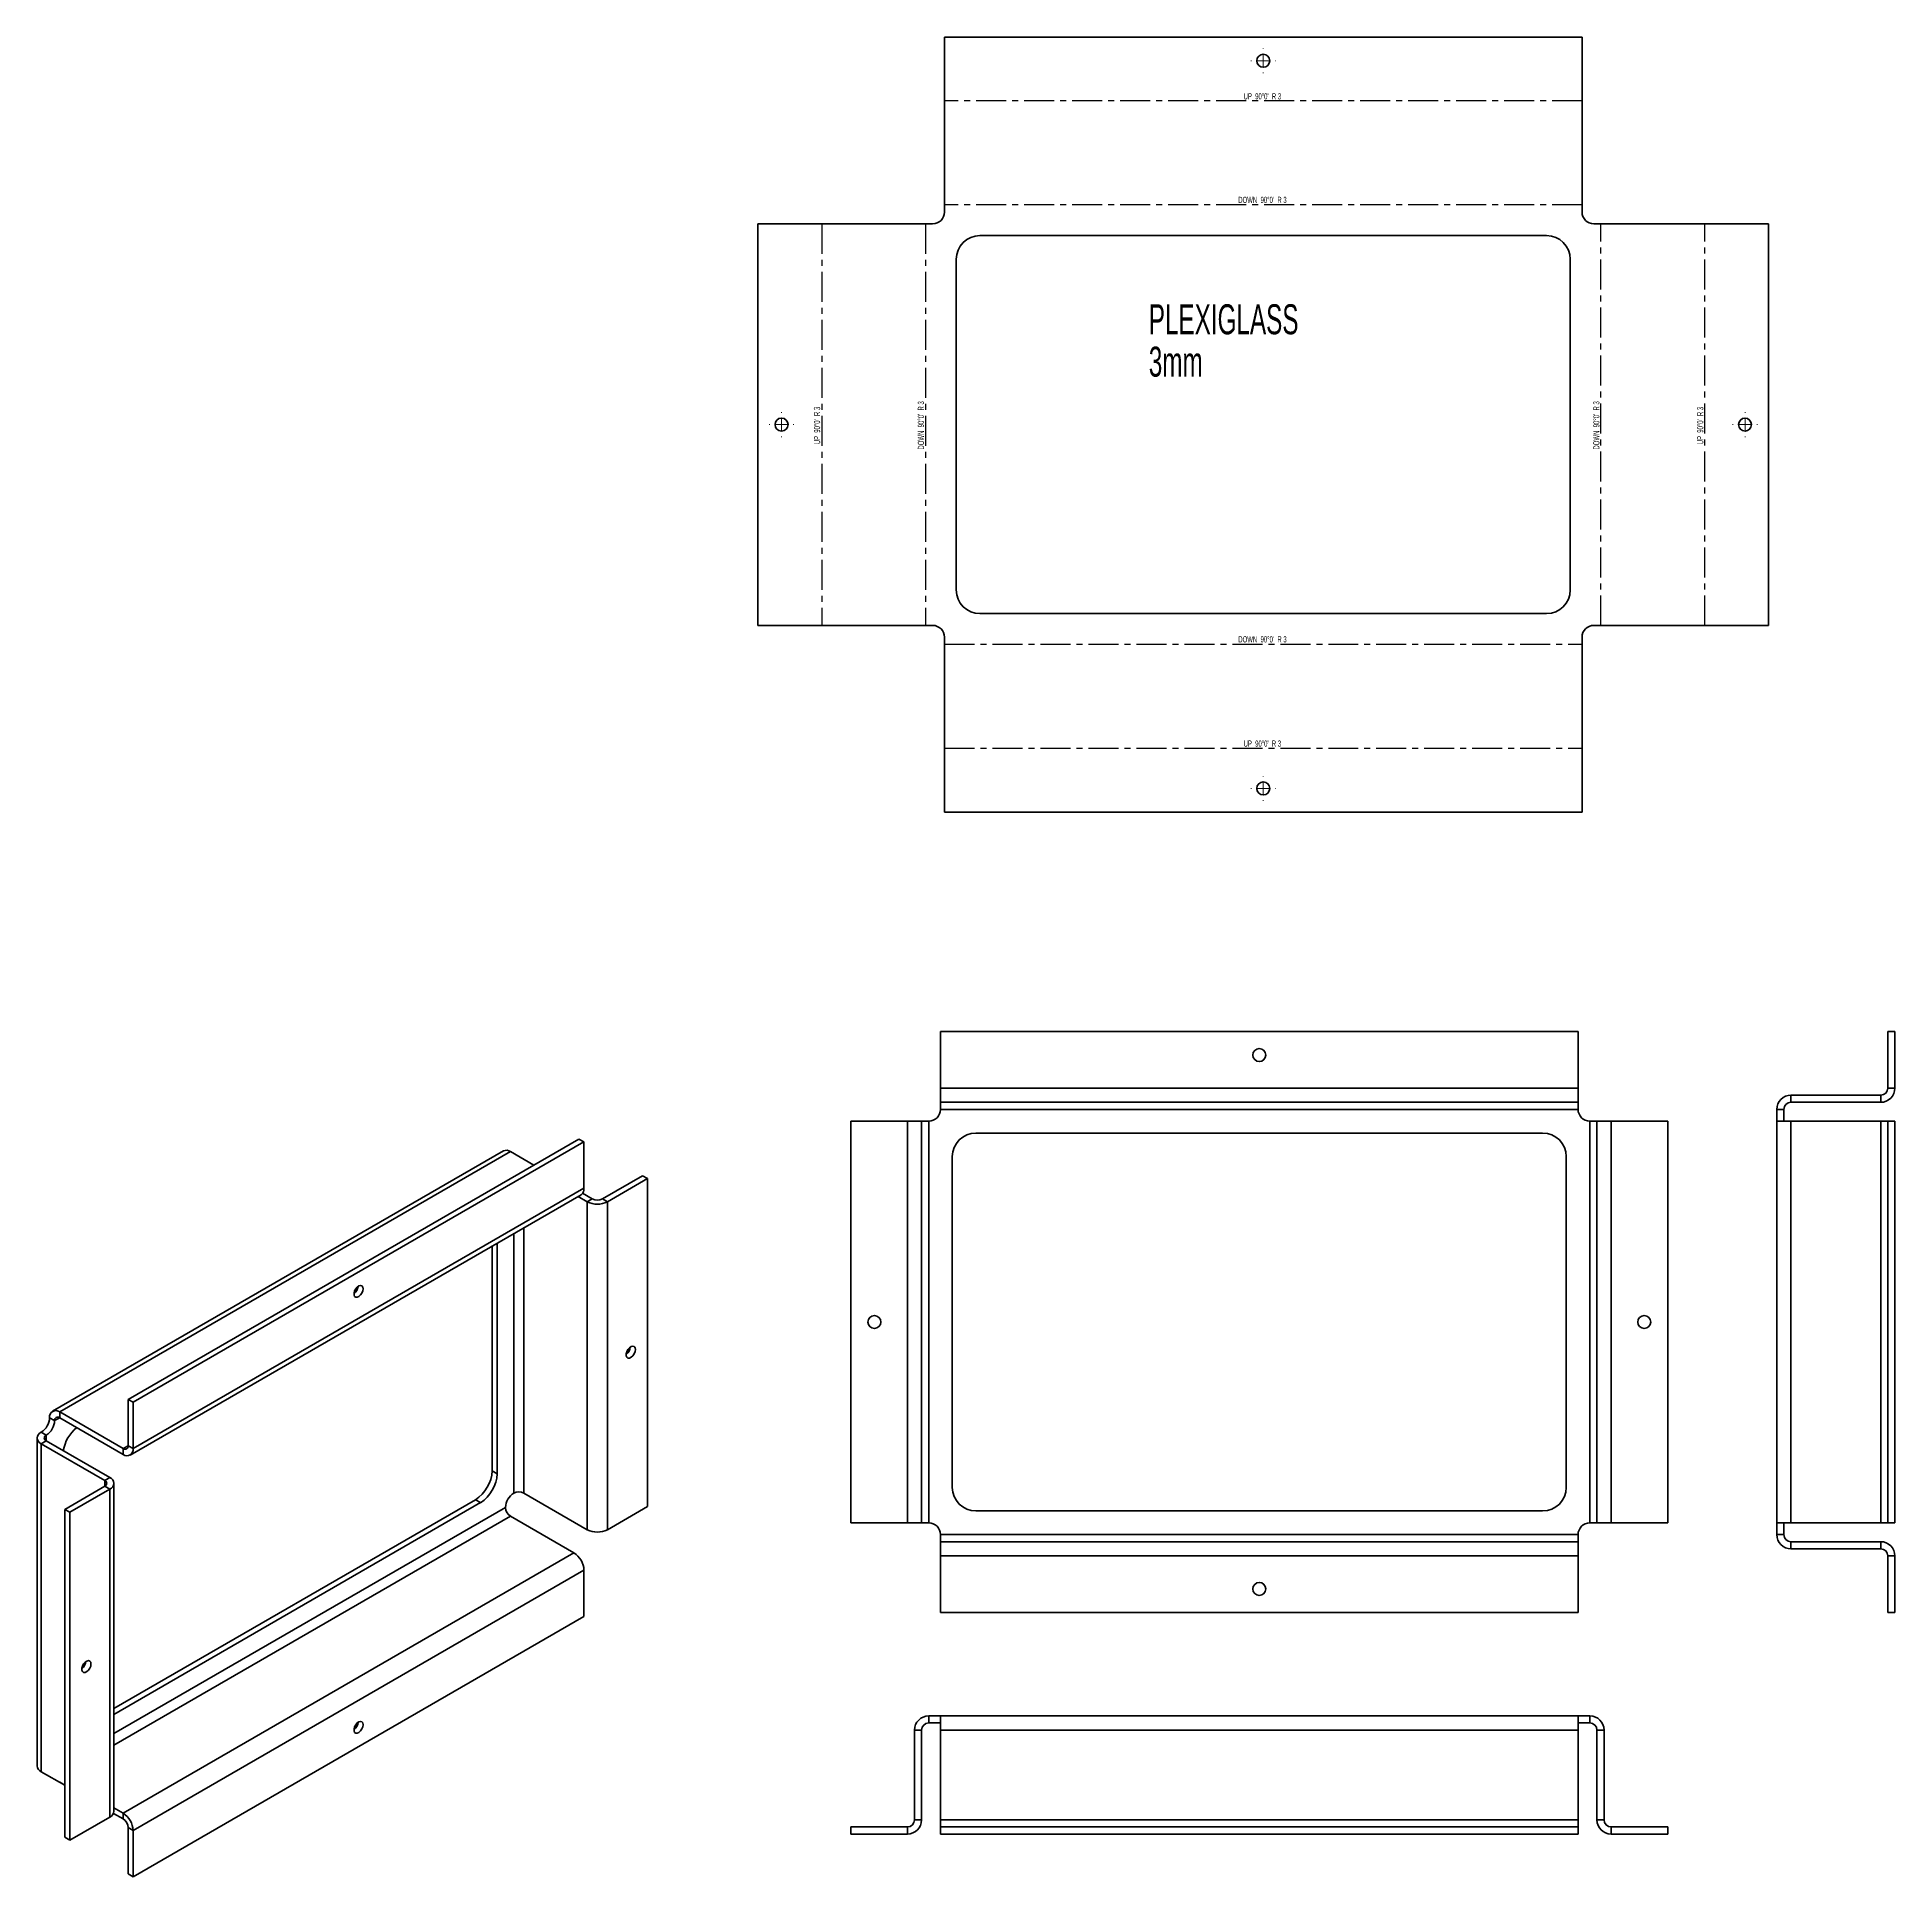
# Model space of a CAD drawing. Header units: millimetres. Extents: x -797 to -10, y -509 to 270.
import ezdxf

# ---------------------------------------------------------------- set-up
doc = ezdxf.new("R2010")
doc.units = ezdxf.units.MM
doc.linetypes.add('CENTERX2', pattern=[20.32, 12.7, -2.54, 2.54, -2.54])
doc.styles.add('SLDTEXTSTYLE0', font='TXT', dxfattribs={"width": 0.5675})
doc.styles.add('SLDTEXTSTYLE1', font='TXT', dxfattribs={"width": 0.572187})
doc.styles.add('SLDTEXTSTYLE2', font='TXT', dxfattribs={"width": 0.605})

# ---------------------------------------------------------------- blocks, each defined once
blk = doc.blocks.new('SW_NOTE_0')
at = {"color": 0, "linetype": 'Continuous', "lineweight": 0, "char_height": 12.7, "attachment_point": 1, "style": 'SLDTEXTSTYLE2'}
for s, insert in [('PLEXIGLASS', (0, 16.37)), ('3mm', (0, -1.56))]:
    blk.add_mtext(s, dxfattribs=dict(at, insert=insert))
blk = doc.blocks.new('SW_CENTERMARKSYMBOL_0')
at = {"color": 0, "linetype": 'Continuous', "lineweight": 18}
for p, q in [((-5, 0), (-5.25, 0)), ((0, 0), (-2.5, 0)), ((0, 5), (0, 5.25)), ((0, 0), (0, 2.5)), ((0, 0), (0, -2.5)), ((0, 0), (2.5, 0)), ((5, 0), (5.25, 0)), ((0, -5), (0, -5.25))]:
    blk.add_line(p, q, dxfattribs=at)
blk = doc.blocks.new('SW_CENTERMARKSYMBOL_1')
at = {"color": 0, "linetype": 'Continuous', "lineweight": 18}
for p, q in [((-5, 0), (-5.25, 0)), ((0, 0), (-2.5, 0)), ((0, 5), (0, 5.25)), ((0, 0), (0, 2.5)), ((0, 0), (0, -2.5)), ((0, 0), (2.5, 0)), ((5, 0), (5.25, 0)), ((0, -5), (0, -5.25))]:
    blk.add_line(p, q, dxfattribs=at)
blk = doc.blocks.new('SW_CENTERMARKSYMBOL_2')
at = {"color": 0, "linetype": 'Continuous', "lineweight": 18}
for p, q in [((-5, 0), (-5.25, 0)), ((0, 0), (-2.5, 0)), ((0, 5), (0, 5.25)), ((0, 0), (0, 2.5)), ((0, 0), (0, -2.5)), ((0, 0), (2.5, 0)), ((5, 0), (5.25, 0)), ((0, -5), (0, -5.25))]:
    blk.add_line(p, q, dxfattribs=at)
blk = doc.blocks.new('SW_CENTERMARKSYMBOL_3')
at = {"color": 0, "linetype": 'Continuous', "lineweight": 18}
for p, q in [((-5, 0), (-5.25, 0)), ((0, 0), (-2.5, 0)), ((0, 5), (0, 5.25)), ((0, 0), (0, 2.5)), ((0, 0), (0, -2.5)), ((0, 0), (2.5, 0)), ((5, 0), (5.25, 0)), ((0, -5), (0, -5.25))]:
    blk.add_line(p, q, dxfattribs=at)

msp = doc.modelspace()

# ---------------------------------------------------------------- linework, layer by layer
at = {"color": 7, "linetype": 'Continuous', "lineweight": 35}
for p, q in [((-412.82, 196.16), (-412.82, 270.17)), ((-412.82, 270.17), (-142.82, 270.17)), ((-142.82, 270.17), (-142.82, 196.16)), ((-491.83, 21.16), (-491.83, 191.16)), ((-491.83, 191.16), (-417.82, 191.16)), ((-137.82, 191.16), (-63.81, 191.16)), ((-63.81, 191.16), (-63.81, 21.16)), ((-397.82, 186.16), (-157.82, 186.16)), ((-407.82, 36.16), (-407.82, 176.16)), ((-147.82, 176.16), (-147.82, 36.16)), ((-157.82, 26.16), (-397.82, 26.16)), ((-417.82, 21.16), (-491.83, 21.16)), ((-412.82, -57.84), (-412.82, 16.16)), ((-142.82, 16.16), (-142.82, -57.84)), ((-63.81, 21.16), (-137.82, 21.16)), ((-142.82, -57.84), (-412.82, -57.84)), ((-414.5, -150.71), (-414.5, -174.71)), ((-144.5, -150.71), (-414.5, -150.71)), ((-144.5, -174.71), (-144.5, -150.71)), ((-10.36, -150.71), (-13.36, -150.71)), ((-13.36, -150.71), (-13.36, -174.71)), ((-10.36, -150.71), (-10.36, -174.71)), ((-414.5, -180.71), (-414.5, -174.71)), ((-144.5, -174.71), (-414.5, -174.71)), ((-144.5, -180.71), (-414.5, -180.71)), ((-414.5, -180.71), (-414.5, -183.71)), ((-144.5, -174.71), (-144.5, -180.71)), ((-144.5, -183.71), (-144.5, -180.71)), ((-54.36, -180.71), (-54.36, -177.71)), ((-54.36, -177.71), (-16.36, -177.71)), ((-54.36, -180.71), (-16.36, -180.71)), ((-16.36, -177.71), (-16.36, -180.71)), ((-13.36, -174.71), (-10.36, -174.71)), ((-452.5, -188.71), (-452.5, -358.71)), ((-428.5, -188.71), (-452.5, -188.71)), ((-428.5, -188.71), (-428.5, -358.71)), ((-428.5, -188.71), (-422.5, -188.71)), ((-422.5, -188.71), (-422.5, -358.71)), ((-419.5, -188.71), (-422.5, -188.71)), ((-419.5, -188.71), (-419.5, -358.71)), ((-144.5, -183.71), (-414.5, -183.71)), ((-136.5, -188.71), (-139.5, -188.71)), ((-139.5, -358.71), (-139.5, -188.71)), ((-136.5, -188.71), (-130.5, -188.71)), ((-136.5, -358.71), (-136.5, -188.71)), ((-130.5, -358.71), (-130.5, -188.71)), ((-106.5, -188.71), (-130.5, -188.71)), ((-106.5, -358.71), (-106.5, -188.71)), ((-60.36, -188.71), (-60.36, -183.71)), ((-57.36, -183.71), (-60.36, -183.71)), ((-60.36, -188.71), (-54.36, -188.71)), ((-60.36, -188.71), (-60.36, -358.71)), ((-57.36, -188.71), (-57.36, -183.71)), ((-54.36, -358.71), (-54.36, -188.71)), ((-16.36, -188.71), (-54.36, -188.71)), ((-16.36, -188.71), (-16.36, -358.71)), ((-13.36, -188.71), (-16.36, -188.71)), ((-10.36, -188.71), (-13.36, -188.71)), ((-13.36, -188.71), (-13.36, -358.71)), ((-10.36, -188.71), (-10.36, -358.71)), ((-567.6, -196.26), (-758.52, -306.48)), ((-565.48, -197.49), (-567.6, -196.26)), ((-159.5, -193.71), (-399.5, -193.71)), ((-599.59, -201.28), (-790.51, -311.49)), ((-787.51, -311.79), (-596.59, -201.58)), ((-565.48, -197.49), (-756.4, -307.7)), ((-586.69, -207.29), (-596.59, -201.58)), ((-565.48, -217.09), (-565.48, -197.49)), ((-409.5, -203.71), (-409.5, -343.71)), ((-149.5, -343.71), (-149.5, -203.71)), ((-540.73, -211.78), (-557.7, -221.58)), ((-538.61, -213.01), (-540.73, -211.78)), ((-757.64, -330.05), (-566.72, -219.83)), ((-565.48, -217.09), (-756.4, -327.3)), ((-566.05, -219.21), (-561.94, -221.58)), ((-538.61, -213.01), (-555.58, -222.8)), ((-538.61, -351.82), (-538.61, -213.01)), ((-567.96, -220.55), (-564.06, -222.8)), ((-561.94, -221.58), (-564.06, -222.8)), ((-564.06, -361.62), (-564.06, -222.8)), ((-557.7, -221.58), (-555.58, -222.8)), ((-555.58, -361.62), (-555.58, -222.8)), ((-590.93, -346.1), (-590.93, -233.81)), ((-604.37, -336.71), (-604.37, -241.57)), ((-602.25, -337.94), (-602.25, -240.34)), ((-595.18, -346.1), (-595.18, -236.26)), ((-758.52, -306.48), (-758.52, -326.08)), ((-756.4, -307.7), (-758.52, -306.48)), ((-789.63, -315.46), (-791.75, -314.24)), ((-787.51, -314.24), (-789.63, -315.46)), ((-787.51, -311.79), (-760.64, -327.3)), ((-787.51, -314.24), (-787.51, -311.79)), ((-787.51, -314.24), (-760.64, -329.75)), ((-756.4, -307.7), (-756.4, -327.3)), ((-793.17, -321.59), (-795.29, -320.36)), ((-793.17, -321.59), (-793.17, -324.04)), ((-797.04, -322.81), (-797.04, -461.63)), ((-793.17, -324.04), (-795.29, -325.26)), ((-795.29, -464.07), (-795.29, -325.26)), ((-768.42, -340.77), (-795.29, -325.26)), ((-766.29, -339.55), (-793.17, -324.04)), ((-758.52, -326.08), (-760.64, -327.3)), ((-760.64, -327.3), (-760.64, -329.75)), ((-758.52, -326.08), (-756.4, -327.3)), ((-602.25, -337.94), (-604.37, -336.71)), ((-768.42, -343.22), (-785.39, -353.02)), ((-766.29, -344.45), (-783.27, -354.24)), ((-768.42, -340.77), (-766.29, -339.55)), ((-768.42, -340.77), (-768.42, -343.22)), ((-768.42, -343.22), (-766.29, -344.45)), ((-766.29, -344.45), (-766.29, -483.26)), ((-764.54, -480.81), (-764.54, -342)), ((-564.06, -361.62), (-590.93, -346.1)), ((-783.27, -354.24), (-785.39, -353.02)), ((-785.39, -353.02), (-785.39, -491.83)), ((-764.54, -437.34), (-611.44, -348.96)), ((-764.54, -439.79), (-609.32, -350.18)), ((-764.54, -447.96), (-598.71, -352.23)), ((-609.32, -350.18), (-611.44, -348.96)), ((-555.58, -361.62), (-538.61, -351.82)), ((-399.5, -353.71), (-159.5, -353.71)), ((-783.27, -354.24), (-783.27, -493.06)), ((-764.54, -452.86), (-596.59, -355.9)), ((-596.59, -355.9), (-569.72, -371.41)), ((-452.5, -358.71), (-428.5, -358.71)), ((-422.5, -358.71), (-428.5, -358.71)), ((-422.5, -358.71), (-419.5, -358.71)), ((-139.5, -358.71), (-136.5, -358.71)), ((-130.5, -358.71), (-136.5, -358.71)), ((-130.5, -358.71), (-106.5, -358.71)), ((-54.36, -358.71), (-60.36, -358.71)), ((-60.36, -363.71), (-60.36, -358.71)), ((-57.36, -363.71), (-57.36, -358.71)), ((-54.36, -358.71), (-16.36, -358.71)), ((-16.36, -358.71), (-13.36, -358.71)), ((-10.36, -358.71), (-13.36, -358.71)), ((-414.5, -363.71), (-144.5, -363.71)), ((-414.5, -363.71), (-414.5, -366.71)), ((-414.5, -372.71), (-414.5, -366.71)), ((-414.5, -366.71), (-144.5, -366.71)), ((-144.5, -366.71), (-144.5, -363.71)), ((-144.5, -366.71), (-144.5, -372.71)), ((-60.36, -363.71), (-57.36, -363.71)), ((-54.36, -366.71), (-54.36, -369.71)), ((-16.36, -366.71), (-54.36, -366.71)), ((-16.36, -369.71), (-54.36, -369.71)), ((-16.36, -369.71), (-16.36, -366.71)), ((-760.64, -481.63), (-569.72, -371.41)), ((-414.5, -372.71), (-144.5, -372.71)), ((-414.5, -372.71), (-414.5, -396.71)), ((-144.5, -396.71), (-144.5, -372.71)), ((-13.36, -372.71), (-13.36, -396.71)), ((-13.36, -372.71), (-10.36, -372.71)), ((-10.36, -372.71), (-10.36, -396.71)), ((-756.4, -488.98), (-565.48, -378.76)), ((-565.48, -398.36), (-565.48, -378.76)), ((-756.4, -508.57), (-565.48, -398.36)), ((-414.5, -396.71), (-144.5, -396.71)), ((-10.36, -396.71), (-13.36, -396.71)), ((-419.5, -440.45), (-414.5, -440.45)), ((-419.5, -443.45), (-419.5, -440.45)), ((-144.5, -440.45), (-414.5, -440.45)), ((-414.5, -446.45), (-414.5, -440.45)), ((-144.5, -440.45), (-144.5, -446.45)), ((-144.5, -440.45), (-139.5, -440.45)), ((-139.5, -440.45), (-139.5, -443.45)), ((-425.5, -484.45), (-425.5, -446.45)), ((-422.5, -446.45), (-425.5, -446.45)), ((-422.5, -484.45), (-422.5, -446.45)), ((-419.5, -443.45), (-414.5, -443.45)), ((-414.5, -446.45), (-144.5, -446.45)), ((-414.5, -446.45), (-414.5, -484.45)), ((-144.5, -443.45), (-139.5, -443.45)), ((-144.5, -484.45), (-144.5, -446.45)), ((-136.5, -446.45), (-133.5, -446.45)), ((-136.5, -446.45), (-136.5, -484.45)), ((-133.5, -446.45), (-133.5, -484.45)), ((-795.29, -464.07), (-785.39, -469.79)), ((-787.61, -468.5), (-787.51, -468.57)), ((-787.51, -468.56), (-787.51, -468.57)), ((-785.39, -469.79), (-787.51, -468.57)), ((-760.64, -481.63), (-764.54, -479.38)), ((-783.27, -493.06), (-766.29, -483.26)), ((-760.64, -484.08), (-764.74, -481.71)), ((-760.64, -484.08), (-760.64, -481.63)), ((-452.5, -490.45), (-452.5, -487.45)), ((-428.5, -487.45), (-452.5, -487.45)), ((-428.5, -487.45), (-428.5, -490.45)), ((-425.5, -484.45), (-422.5, -484.45)), ((-414.5, -484.45), (-414.5, -487.45)), ((-144.5, -484.45), (-414.5, -484.45)), ((-414.5, -490.45), (-414.5, -487.45)), ((-144.5, -487.45), (-414.5, -487.45)), ((-144.5, -487.45), (-144.5, -484.45)), ((-144.5, -490.45), (-144.5, -487.45)), ((-133.5, -484.45), (-136.5, -484.45)), ((-130.5, -487.45), (-130.5, -490.45)), ((-106.5, -487.45), (-130.5, -487.45)), ((-106.5, -490.45), (-106.5, -487.45)), ((-783.27, -493.06), (-785.39, -491.83)), ((-758.52, -487.75), (-756.4, -488.98)), ((-758.52, -487.75), (-758.52, -507.35)), ((-756.4, -488.98), (-756.4, -508.57)), ((-428.5, -490.45), (-452.5, -490.45)), ((-144.5, -490.45), (-414.5, -490.45)), ((-106.5, -490.45), (-130.5, -490.45)), ((-756.4, -508.57), (-758.52, -507.35))]:
    msp.add_line(p, q, dxfattribs=at)
at = {"color": 7, "linetype": 'CENTERX2'}
for p, q in [((-142.82, 243.17), (-412.82, 243.17)), ((-142.82, 199.16), (-412.82, 199.16)), ((-464.82, 191.16), (-464.82, 21.16)), ((-420.82, 191.16), (-420.82, 21.16)), ((-134.82, 21.16), (-134.82, 191.16)), ((-90.81, 21.16), (-90.81, 191.16)), ((-412.82, 13.16), (-142.82, 13.16)), ((-412.82, -30.84), (-142.82, -30.84))]:
    msp.add_line(p, q, dxfattribs=at)
at = {"color": 7, "linetype": 'Continuous', "lineweight": 35, "flags": 128}
for points in [[(-658.99, -259.64), (-659.12, -258.9), (-659.5, -258.42), (-660.07, -258.25), (-660.76, -258.42), (-661.47, -258.91), (-662.11, -259.65), (-662.59, -260.53), (-662.85, -261.45), (-662.85, -262.28), (-662.59, -262.9), (-662.11, -263.23), (-661.47, -263.23), (-660.76, -262.89), (-660.07, -262.27), (-659.5, -261.45), (-659.12, -260.53), (-658.99, -259.64)], [(-543.73, -285.37), (-543.86, -284.64), (-544.24, -284.15), (-544.81, -283.98), (-545.5, -284.15), (-546.21, -284.64), (-546.85, -285.38), (-547.33, -286.27), (-547.59, -287.19), (-547.59, -288.01), (-547.33, -288.63), (-546.85, -288.96), (-546.21, -288.96), (-545.5, -288.63), (-544.81, -288), (-544.24, -287.18), (-543.86, -286.26), (-543.73, -285.37)], [(-774.25, -418.45), (-774.38, -417.71), (-774.76, -417.23), (-775.33, -417.06), (-776.02, -417.23), (-776.73, -417.72), (-777.37, -418.45), (-777.85, -419.34), (-778.11, -420.26), (-778.11, -421.08), (-777.85, -421.71), (-777.37, -422.04), (-776.73, -422.04), (-776.02, -421.7), (-775.33, -421.08), (-774.76, -420.25), (-774.38, -419.33), (-774.25, -418.45)], [(-658.99, -444.18), (-659.12, -443.44), (-659.5, -442.96), (-660.07, -442.79), (-660.76, -442.96), (-661.47, -443.45), (-662.11, -444.19), (-662.59, -445.07), (-662.85, -445.99), (-662.85, -446.82), (-662.59, -447.44), (-662.11, -447.77), (-661.47, -447.77), (-660.76, -447.43), (-660.07, -446.81), (-659.5, -445.98), (-659.12, -445.06), (-658.99, -444.18)]]:
    msp.add_lwpolyline(points, dxfattribs=at)
at = {"color": 7, "linetype": 'Continuous', "lineweight": 35}
for centre in [(-277.82, 260.17), (-481.83, 106.16), (-73.81, 106.16), (-277.82, -47.84), (-279.5, -160.71), (-442.5, -273.71), (-116.5, -273.71), (-279.5, -386.71)]:
    msp.add_circle(centre, 2.75, dxfattribs=at)
for centre, radius, start, end in [((-417.82, 196.16), 5, 270, 0), ((-137.82, 196.16), 5, 180, 270), ((-397.82, 176.16), 10, 90, 180), ((-157.82, 176.16), 10, 0, 90), ((-397.82, 36.16), 10, 180, 270), ((-157.82, 36.16), 10, 270, 0), ((-417.82, 16.16), 5, 0, 90), ((-137.82, 16.16), 5, 90, 180), ((-54.36, -183.71), 6, 90, 180), ((-54.36, -183.71), 3, 90, 180), ((-16.36, -174.71), 6, 270, 0), ((-16.36, -174.71), 3, 270, 0), ((-419.5, -183.71), 5, 270, 0), ((-139.5, -183.71), 5, 180, 270), ((-399.5, -203.71), 10, 90, 180), ((-159.5, -203.71), 10, 0, 90), ((-598.35, -204.03), 3.02, 54.38242, 114.30712), ((-568.33, -217.45), 2.88, 304.05635, 7.25583), ((-559.82, -214.61), 9.22, 242.60967, 297.39033), ((-559.82, -217.48), 4.61, 242.60967, 297.39033), ((-665.43, -258.17), 4.33, 306.17824, 353.82714), ((-550.09, -283.95), 4.25, 305.68005, 354.32532), ((-799.43, -313.89), 7.68, 302.60548, 357.39452), ((-789.16, -313.82), 2.62, 50.79671, 189.21404), ((-788.34, -315.25), 1.31, 50.79671, 189.21404), ((-794.36, -322.81), 2.62, 110.78342, 249.21658), ((-792.7, -322.81), 1.31, 110.78342, 249.21658), ((-797.31, -315.12), 7.68, 302.60548, 357.39452), ((-770.15, -330.79), 16.03, 129.33326, 170.6546), ((-759.81, -326.29), 1.31, 230.79671, 9.21404), ((-758.98, -327.72), 2.62, 230.79671, 9.21404), ((-619.72, -336.01), 15.37, 302.60548, 357.39452), ((-617.6, -337.24), 15.37, 302.60548, 357.39452), ((-768.88, -342), 1.31, 290.78342, 69.21658), ((-767.22, -342), 2.62, 290.78342, 69.21658), ((-591.03, -352.58), 7.68, 122.60548, 177.39452), ((-593.05, -350.2), 4.61, 62.60967, 117.39033), ((-399.5, -343.71), 10, 180, 270), ((-159.5, -343.71), 10, 270, 0), ((-594.11, -352.02), 4.61, 182.60548, 237.39452), ((-559.82, -353.43), 9.22, 242.60967, 297.39033), ((-419.5, -363.71), 5, 0, 90), ((-139.5, -363.71), 5, 90, 180), ((-54.36, -363.71), 6, 180, 270), ((-54.36, -363.71), 3, 180, 270), ((-16.36, -372.71), 6, 0, 90), ((-16.36, -372.71), 3, 0, 90), ((-574.69, -379.18), 9.22, 2.60548, 57.39452), ((-780.61, -417.02), 4.25, 305.68005, 354.32532), ((-419.5, -446.45), 6, 90, 180), ((-139.5, -446.45), 6, 0, 90), ((-665.35, -442.75), 4.25, 305.68005, 354.32532), ((-419.5, -446.45), 3, 90, 180), ((-139.5, -446.45), 3, 0, 90), ((-794.04, -461.33), 3.02, 185.6948, 245.62534), ((-767.54, -480.51), 3.02, 294.37466, 354.3052), ((-765.61, -489.4), 9.22, 2.60548, 57.39452), ((-763.12, -487.96), 4.61, 2.60548, 57.39452), ((-428.5, -484.45), 6, 270, 360), ((-428.5, -484.45), 3, 270, 360), ((-130.5, -484.45), 6, 180, 270), ((-130.5, -484.45), 3, 180, 270)]:
    msp.add_arc(centre, radius, start, end, dxfattribs=at)

# ---------------------------------------------------------------- block references
at = {"color": 7, "linetype": 'Continuous', "lineweight": 18}
for name, p in [('SW_CENTERMARKSYMBOL_3', (-277.82, 260.17)), ('SW_CENTERMARKSYMBOL_0', (-481.83, 106.16)), ('SW_CENTERMARKSYMBOL_2', (-73.81, 106.16)), ('SW_CENTERMARKSYMBOL_1', (-277.82, -47.84))]:
    msp.add_blockref(name, p, dxfattribs=at)
at = {"color": 7, "linetype": 'Continuous', "lineweight": 0}
msp.add_blockref('SW_NOTE_0', (-326.29, 140.73), dxfattribs=at)

# ---------------------------------------------------------------- texts
at = {"color": 7, "linetype": 'Continuous', "lineweight": 0, "char_height": 2.6458, "attachment_point": 2}
for s, insert, style in [("UP  90°0'  R 3", (-278.2, 246.46), 'SLDTEXTSTYLE0'), ("DOWN  90°0'  R 3", (-278.15, 202.6), 'SLDTEXTSTYLE1'), ("DOWN  90°0'  R 3", (-278.15, 16.6), 'SLDTEXTSTYLE1'), ("UP  90°0'  R 3", (-278.2, -27.55), 'SLDTEXTSTYLE0')]:
    msp.add_mtext(s, dxfattribs=dict(at, insert=insert, style=style))
at = {"color": 7, "linetype": 'Continuous', "lineweight": 0, "char_height": 2.6458, "attachment_point": 2, "rotation": 90}
for s, insert, style in [("UP  90°0'  R 3", (-468.11, 105.78), 'SLDTEXTSTYLE0'), ("DOWN  90°0'  R 3", (-424.11, 105.83), 'SLDTEXTSTYLE1'), ("DOWN  90°0'  R 3", (-138.1, 105.83), 'SLDTEXTSTYLE1'), ("UP  90°0'  R 3", (-94.1, 105.78), 'SLDTEXTSTYLE0')]:
    msp.add_mtext(s, dxfattribs=dict(at, insert=insert, style=style))

doc.saveas('drawing.dxf')
